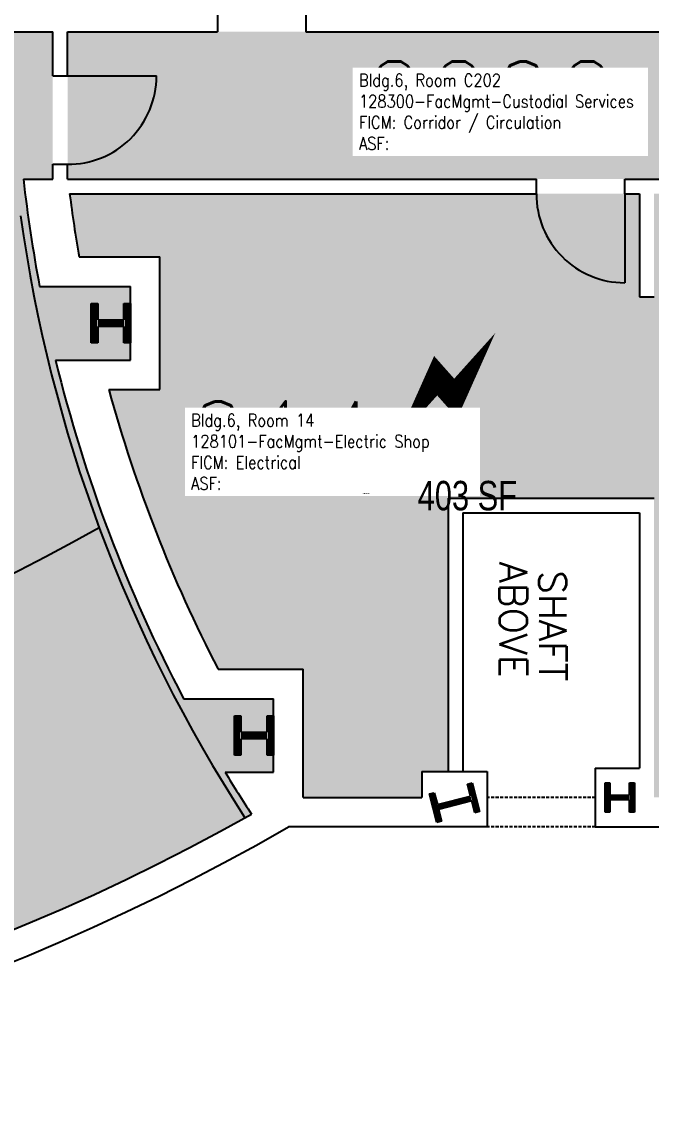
# Model space of a CAD drawing. Header units: inches. Extents: x -91 to 1852, y 0 to 2735.
# Drawn here: x 1380.3 to 1636.7, y 1770.8 to 2219.1 of the extents above; entities that cross this region are included whole.
import ezdxf
from ezdxf.enums import TextEntityAlignment as Align

# ---------------------------------------------------------------- set-up
doc = ezdxf.new("R2010")
doc.units = ezdxf.units.IN
doc.header["$LTSCALE"] = 10
doc.header["$MEASUREMENT"] = 0
doc.linetypes.add('HIDDEN2', pattern=[0.1875, 0.125, -0.0625])
doc.layers.get('0').update_dxf_attribs({"linetype": 'CONTINUOUS'})
for name, color, linetype in [('A-COLS', 5, 'CONTINUOUS'), ('A-DOOR', 2, 'CONTINUOUS'), ('A-FLOR', 3, 'CONTINUOUS'), ('A-IDEN-ICON', 4, 'CONTINUOUS'), ('A-IDEN-RNUM', 7, 'CONTINUOUS'), ('A-IDEN-SNUM', 4, 'CONTINUOUS'), ('A-IDEN-TEXT', 4, 'CONTINUOUS'), ('A-IDEN-VNUM', 4, 'CONTINUOUS'), ('A-ROOF', 2, 'CONTINUOUS'), ('A-WALL', 5, 'CONTINUOUS'), ('AREA-TEXT', 3, 'CONTINUOUS'), ('Rooms-Category-Color', 7, 'CONTINUOUS'), ('Rooms-College-Color', 7, 'CONTINUOUS'), ('Rooms-Department-Color', 7, 'CONTINUOUS'), ('Rooms-Division-Color', 7, 'CONTINUOUS'), ('Rooms-Information', 7, 'CONTINUOUS')]:
    doc.layers.add(name, color=color, linetype=linetype)
doc.styles.add('AREA', font='arial.ttf', dxfattribs={"width": 0.75, "height": 24})
doc.styles.add('ROOMFNUMBER', font='SIMPLEX', dxfattribs={"height": 0.83})
doc.styles.add('ROOMSNUMBER', font='txt', dxfattribs={"height": 0.03})
doc.styles.add('ROOMVNUMBER', font='simplex.shx', dxfattribs={"width": 0.85})

# ---------------------------------------------------------------- blocks, each defined once
blk = doc.blocks.new('CPELECT')
at = {"color": 0, "linetype": 'ByBlock'}
blk.add_lwpolyline([(0.06232050807568612, 0.06294228634059933, 0, 0.03, 0), (0.01049038105679756, -0.01683012701892236, 0.03000000000000025, 0.03000000000000025, 0), (-0.01049038105679756, 0.006830127018921953, 0.03, 0, 0), (-0.06232050807568612, -0.07294228634059961, 0.03, 0, 0)], format="xyseb", dxfattribs=at)

msp = doc.modelspace()

# ---------------------------------------------------------------- hatches: boundary and pattern name
at = {"layer": 'Rooms-Category-Color', "true_color": 0xffe090}
h = msp.add_hatch(color=41, dxfattribs=at)
edge = h.paths.add_edge_path()
edge.add_line((689.1609069295228, 2215.081822226755), (689.1609069518745, 2161.081822221167))
edge.add_line((689.1609069518745, 2161.081822221167), (689.1609069183469, 2155.081822226755))
edge.add_line((689.1609069183469, 2155.081822226755), (701.1609069183469, 2155.081822218373))
edge.add_arc((105.0266938354739, 2223.081822206611), 600.0000000052804, 349.2659811562637, 353.4924964094433, ccw=False)
edge.add_line((694.528125140816, 2111.331822227687), (657.5101476162672, 2111.331822219305))
edge.add_line((657.5101476162672, 2111.331822219305), (657.5101476050913, 2104.323822213337))
edge.add_line((657.5101476050913, 2104.323822213337), (660.1741476170719, 2104.323822216131))
edge.add_line((660.1741476170719, 2104.323822216131), (660.1741476170719, 2097.663822216913))
edge.add_line((660.1741476170719, 2097.663822216913), (670.8301476314664, 2097.663822222501))
edge.add_line((670.8301476314664, 2097.663822222501), (670.8301476314664, 2104.323822221719))
edge.add_line((670.8301476314664, 2104.323822221719), (673.4941476210952, 2104.323822218925))
edge.add_line((673.4941476210952, 2104.323822218925), (673.4941476210952, 2088.339822225273))
edge.add_line((673.4941476210952, 2088.339822225273), (670.8301476091146, 2088.339822219685))
edge.add_line((670.8301476091146, 2088.339822219685), (670.8301476314664, 2094.999822227284))
edge.add_line((670.8301476314664, 2094.999822227284), (660.174147605896, 2094.999822218902))
edge.add_line((660.174147605896, 2094.999822218902), (660.1741476170719, 2088.339822222479))
edge.add_line((660.1741476170719, 2088.339822222479), (657.5101476162672, 2088.339822219685))
edge.add_line((657.5101476162672, 2088.339822219685), (657.5101476274431, 2081.331822222099))
edge.add_line((657.5101476274431, 2081.331822222099), (688.0420774295926, 2081.331822210923))
edge.add_arc((105.0266938697259, 2223.081822230984), 599.9999999776215, 332.20885005972684, 346.3346825498853, ccw=False)
edge.add_line((635.8184962458909, 1943.331822224893), (599.1583632342517, 1943.331822219305))
edge.add_line((599.1583632342517, 1943.331822219305), (599.1583632342517, 1936.323822230101))
edge.add_line((599.1583632342517, 1936.323822230101), (601.8223632574081, 1936.323822218925))
edge.add_line((601.8223632574081, 1936.323822218925), (601.8223632462323, 1929.663822222501))
edge.add_line((601.8223632462323, 1929.663822222501), (612.4783632606268, 1929.663822228089))
edge.add_line((612.4783632606268, 1929.663822228089), (612.478363238275, 1936.323822213337))
edge.add_line((612.478363238275, 1936.323822213337), (615.1423632502556, 1936.323822224513))
edge.add_line((615.1423632502556, 1936.323822224513), (615.1423632614315, 1920.339822214097))
edge.add_line((615.1423632614315, 1920.339822214097), (612.4783632494509, 1920.339822222479))
edge.add_line((612.4783632494509, 1920.339822222479), (612.4783632606268, 1926.999822221696))
edge.add_line((612.4783632606268, 1926.999822221696), (601.8223632462323, 1926.999822218902))
edge.add_line((601.8223632462323, 1926.999822218902), (601.8223632574081, 1920.339822219685))
edge.add_line((601.8223632574081, 1920.339822219685), (599.1583632454276, 1920.339822225273))
edge.add_line((599.1583632454276, 1920.339822225273), (599.1583632566035, 1913.331822210923))
edge.add_line((599.1583632566035, 1913.331822210923), (618.8894551768899, 1913.331822219305))
edge.add_arc((105.0266934139903, 2223.081821820849), 600.0000001497928, 326.9987365345917, 328.9189566718882, ccw=False)
edge.add_arc((1041.02669383648, 2665.081822216963), 882.2499999918334, 240.6219856037249, 299.3780143970149)
edge.add_arc((1977.026693785018, 2223.081822839042), 600.0000002955084, 211.0810434344989, 213.0012635716707, ccw=False)
edge.add_line((1463.163932472467, 1913.331822208129), (1482.895024448633, 1913.331822196953))
edge.add_line((1482.895024448633, 1913.331822196953), (1482.895024426281, 1920.339822214097))
edge.add_line((1482.895024426281, 1920.339822214097), (1480.231024447829, 1920.339822211303))
edge.add_line((1480.231024447829, 1920.339822211303), (1480.231024436653, 1926.999822216108))
edge.add_line((1480.231024436653, 1926.999822216108), (1469.575024433434, 1926.999822218902))
edge.add_line((1469.575024433434, 1926.999822218902), (1469.57502444461, 1920.339822205715))
edge.add_line((1469.57502444461, 1920.339822205715), (1466.911024432629, 1920.339822219685))
edge.add_line((1466.911024432629, 1920.339822219685), (1466.911024454981, 1936.323822210543))
edge.add_line((1466.911024454981, 1936.323822210543), (1469.575024455786, 1936.323822213337))
edge.add_line((1469.575024455786, 1936.323822213337), (1469.575024433434, 1929.663822211325))
edge.add_line((1469.575024433434, 1929.663822211325), (1480.231024425477, 1929.663822208531))
edge.add_line((1480.231024425477, 1929.663822208531), (1480.231024447829, 1936.323822210543))
edge.add_line((1480.231024447829, 1936.323822210543), (1482.895024448633, 1936.323822213337))
edge.add_line((1482.895024448633, 1936.323822213337), (1482.895024448633, 1943.331822208129))
edge.add_line((1482.895024448633, 1943.331822208129), (1446.234891425818, 1943.331822216511))
edge.add_arc((1977.026693829894, 2223.081822177339), 599.9999999812088, 193.6653174447595, 207.7911499352068, ccw=False)
edge.add_line((1394.011310253292, 2081.331822210923), (1424.543240066618, 2081.331822210923))
edge.add_line((1424.543240066618, 2081.331822210923), (1424.543240066618, 2088.339822211303))
edge.add_line((1424.543240066618, 2088.339822211303), (1421.879240088165, 2088.339822202921))
edge.add_line((1421.879240088165, 2088.339822202921), (1421.879240088165, 2094.999822213314))
edge.add_line((1421.879240088165, 2094.999822213314), (1411.223240062594, 2094.999822210521))
edge.add_line((1411.223240062594, 2094.999822210521), (1411.223240084946, 2088.339822211303))
edge.add_line((1411.223240084946, 2088.339822211303), (1408.559240072966, 2088.339822219685))
edge.add_line((1408.559240072966, 2088.339822219685), (1408.559240072966, 2104.323822218925))
edge.add_line((1408.559240072966, 2104.323822218925), (1411.223240062594, 2104.323822216131))
edge.add_line((1411.223240062594, 2104.323822216131), (1411.22324007377, 2097.663822211325))
edge.add_line((1411.22324007377, 2097.663822211325), (1421.879240065813, 2097.663822211325))
edge.add_line((1421.879240065813, 2097.663822211325), (1421.879240065813, 2104.323822213337))
edge.add_line((1421.879240065813, 2104.323822213337), (1424.543240088969, 2104.323822210543))
edge.add_line((1424.543240088969, 2104.323822210543), (1424.543240100145, 2111.331822199747))
edge.add_line((1424.543240100145, 2111.331822199747), (1387.525262553245, 2111.331822219305))
edge.add_arc((1977.026693786404, 2223.081822330882), 599.9999999590672, 186.5075036032726, 190.7340188574658, ccw=False)
edge.add_line((1380.892480764538, 2155.081822215579), (1392.892480753362, 2155.081822212785))
edge.add_line((1392.892480753362, 2155.081822212785), (1392.892480775714, 2161.081822215579))
edge.add_line((1392.892480775714, 2161.081822215579), (1392.892480753362, 2215.081822221167))
edge.add_line((1392.892480753362, 2215.081822221167), (993.0266938358545, 2215.081822218373))
edge.add_line((993.0266938358545, 2215.081822218373), (689.1609069295228, 2215.081822226755))
at = {"layer": 'Rooms-Category-Color', "true_color": 0xadadad}
msp.add_hatch(color=253, dxfattribs=at).paths.add_polyline_path([(1724.02669383958, 2155.081822209992), (1724.02669383958, 2209.081822215579), (1724.026693850756, 2215.081822209992), (1398.892480798066, 2215.081822212785), (1398.89248078689, 2161.081822212785), (1398.89248078689, 2155.081822207198), (1626.026693835855, 2155.081822207198)])
h = msp.add_hatch(color=253, dxfattribs=at)
edge = h.paths.add_edge_path()
edge.add_line((1638.026693858206, 2025.081822199747), (1638.026693858206, 1903.081822207198))
edge.add_line((1638.026693858206, 1903.081822207198), (1724.02669383958, 1903.081822218373))
edge.add_line((1724.02669383958, 1903.081822218373), (1724.026693850756, 2149.081822209992))
edge.add_line((1724.026693850756, 2149.081822209992), (1638.026693835855, 2149.081822218373))
edge.add_line((1638.026693835855, 2149.081822218373), (1638.02669384703, 2107.081822215579))
edge.add_line((1638.02669384703, 2107.081822215579), (1632.026693869382, 2107.081822207198))
edge.add_line((1632.026693869382, 2107.081822207198), (1632.026693835855, 2149.081822215579))
edge.add_line((1632.026693835855, 2149.081822215579), (1626.02669384703, 2149.081822212785))
edge.add_line((1626.02669384703, 2149.081822212785), (1399.750330220908, 2149.081822221167))
edge.add_arc((1977.026694015683, 2223.0818223709), 582.0000001875239, 187.3048035600018, 189.8687483627382)
edge.add_line((1403.638572681695, 2123.331822213717), (1436.543240077794, 2123.331822208129))
edge.add_line((1436.543240077794, 2123.331822208129), (1436.543240077794, 2069.331822216511))
edge.add_line((1436.543240077794, 2069.331822216511), (1415.702422577888, 2069.331822216511))
edge.add_arc((1977.026693820201, 2223.081822179048), 581.99999997783, 195.3179522426883, 207.3904337441067)
edge.add_line((1460.273428235203, 1955.331822213717), (1494.895024426281, 1955.331822219305))
edge.add_line((1494.895024426281, 1955.331822219305), (1494.895024426281, 1903.08182220161))
edge.add_line((1494.895024426281, 1903.08182220161), (1543.287761013955, 1903.081822218373))
edge.add_line((1543.287761013955, 1903.081822218373), (1543.287760980427, 1913.620770751499))
edge.add_line((1543.287760980427, 1913.620770751499), (1554.026693824679, 1913.620770754293))
edge.add_line((1554.026693824679, 1913.620770754293), (1554.02669384703, 2025.081822213717))
edge.add_line((1554.02669384703, 2025.081822213717), (1638.026693858206, 2025.081822199747))
at = {"layer": 'Rooms-College-Color', "true_color": 0xadadad}
h = msp.add_hatch(color=253, dxfattribs=at)
edge = h.paths.add_edge_path()
edge.add_line((689.1609069295228, 2215.081822226755), (689.1609069518745, 2161.081822221167))
edge.add_line((689.1609069518745, 2161.081822221167), (689.1609069183469, 2155.081822226755))
edge.add_line((689.1609069183469, 2155.081822226755), (701.1609069183469, 2155.081822218373))
edge.add_arc((105.0266938354739, 2223.081822206611), 600.0000000052804, 349.2659811562637, 353.4924964094433, ccw=False)
edge.add_line((694.528125140816, 2111.331822227687), (657.5101476162672, 2111.331822219305))
edge.add_line((657.5101476162672, 2111.331822219305), (657.5101476050913, 2104.323822213337))
edge.add_line((657.5101476050913, 2104.323822213337), (660.1741476170719, 2104.323822216131))
edge.add_line((660.1741476170719, 2104.323822216131), (660.1741476170719, 2097.663822216913))
edge.add_line((660.1741476170719, 2097.663822216913), (670.8301476314664, 2097.663822222501))
edge.add_line((670.8301476314664, 2097.663822222501), (670.8301476314664, 2104.323822221719))
edge.add_line((670.8301476314664, 2104.323822221719), (673.4941476210952, 2104.323822218925))
edge.add_line((673.4941476210952, 2104.323822218925), (673.4941476210952, 2088.339822225273))
edge.add_line((673.4941476210952, 2088.339822225273), (670.8301476091146, 2088.339822219685))
edge.add_line((670.8301476091146, 2088.339822219685), (670.8301476314664, 2094.999822227284))
edge.add_line((670.8301476314664, 2094.999822227284), (660.174147605896, 2094.999822218902))
edge.add_line((660.174147605896, 2094.999822218902), (660.1741476170719, 2088.339822222479))
edge.add_line((660.1741476170719, 2088.339822222479), (657.5101476162672, 2088.339822219685))
edge.add_line((657.5101476162672, 2088.339822219685), (657.5101476274431, 2081.331822222099))
edge.add_line((657.5101476274431, 2081.331822222099), (688.0420774295926, 2081.331822210923))
edge.add_arc((105.0266938697259, 2223.081822230984), 599.9999999776215, 332.20885005972684, 346.3346825498853, ccw=False)
edge.add_line((635.8184962458909, 1943.331822224893), (599.1583632342517, 1943.331822219305))
edge.add_line((599.1583632342517, 1943.331822219305), (599.1583632342517, 1936.323822230101))
edge.add_line((599.1583632342517, 1936.323822230101), (601.8223632574081, 1936.323822218925))
edge.add_line((601.8223632574081, 1936.323822218925), (601.8223632462323, 1929.663822222501))
edge.add_line((601.8223632462323, 1929.663822222501), (612.4783632606268, 1929.663822228089))
edge.add_line((612.4783632606268, 1929.663822228089), (612.478363238275, 1936.323822213337))
edge.add_line((612.478363238275, 1936.323822213337), (615.1423632502556, 1936.323822224513))
edge.add_line((615.1423632502556, 1936.323822224513), (615.1423632614315, 1920.339822214097))
edge.add_line((615.1423632614315, 1920.339822214097), (612.4783632494509, 1920.339822222479))
edge.add_line((612.4783632494509, 1920.339822222479), (612.4783632606268, 1926.999822221696))
edge.add_line((612.4783632606268, 1926.999822221696), (601.8223632462323, 1926.999822218902))
edge.add_line((601.8223632462323, 1926.999822218902), (601.8223632574081, 1920.339822219685))
edge.add_line((601.8223632574081, 1920.339822219685), (599.1583632454276, 1920.339822225273))
edge.add_line((599.1583632454276, 1920.339822225273), (599.1583632566035, 1913.331822210923))
edge.add_line((599.1583632566035, 1913.331822210923), (618.8894551768899, 1913.331822219305))
edge.add_arc((105.0266934139903, 2223.081821820849), 600.0000001497928, 326.9987365345917, 328.9189566718882, ccw=False)
edge.add_arc((1041.02669383648, 2665.081822216963), 882.2499999918334, 240.6219856037249, 299.3780143970149)
edge.add_arc((1977.026693785018, 2223.081822839042), 600.0000002955084, 211.0810434344989, 213.0012635716707, ccw=False)
edge.add_line((1463.163932472467, 1913.331822208129), (1482.895024448633, 1913.331822196953))
edge.add_line((1482.895024448633, 1913.331822196953), (1482.895024426281, 1920.339822214097))
edge.add_line((1482.895024426281, 1920.339822214097), (1480.231024447829, 1920.339822211303))
edge.add_line((1480.231024447829, 1920.339822211303), (1480.231024436653, 1926.999822216108))
edge.add_line((1480.231024436653, 1926.999822216108), (1469.575024433434, 1926.999822218902))
edge.add_line((1469.575024433434, 1926.999822218902), (1469.57502444461, 1920.339822205715))
edge.add_line((1469.57502444461, 1920.339822205715), (1466.911024432629, 1920.339822219685))
edge.add_line((1466.911024432629, 1920.339822219685), (1466.911024454981, 1936.323822210543))
edge.add_line((1466.911024454981, 1936.323822210543), (1469.575024455786, 1936.323822213337))
edge.add_line((1469.575024455786, 1936.323822213337), (1469.575024433434, 1929.663822211325))
edge.add_line((1469.575024433434, 1929.663822211325), (1480.231024425477, 1929.663822208531))
edge.add_line((1480.231024425477, 1929.663822208531), (1480.231024447829, 1936.323822210543))
edge.add_line((1480.231024447829, 1936.323822210543), (1482.895024448633, 1936.323822213337))
edge.add_line((1482.895024448633, 1936.323822213337), (1482.895024448633, 1943.331822208129))
edge.add_line((1482.895024448633, 1943.331822208129), (1446.234891425818, 1943.331822216511))
edge.add_arc((1977.026693829894, 2223.081822177339), 599.9999999812088, 193.6653174447595, 207.7911499352068, ccw=False)
edge.add_line((1394.011310253292, 2081.331822210923), (1424.543240066618, 2081.331822210923))
edge.add_line((1424.543240066618, 2081.331822210923), (1424.543240066618, 2088.339822211303))
edge.add_line((1424.543240066618, 2088.339822211303), (1421.879240088165, 2088.339822202921))
edge.add_line((1421.879240088165, 2088.339822202921), (1421.879240088165, 2094.999822213314))
edge.add_line((1421.879240088165, 2094.999822213314), (1411.223240062594, 2094.999822210521))
edge.add_line((1411.223240062594, 2094.999822210521), (1411.223240084946, 2088.339822211303))
edge.add_line((1411.223240084946, 2088.339822211303), (1408.559240072966, 2088.339822219685))
edge.add_line((1408.559240072966, 2088.339822219685), (1408.559240072966, 2104.323822218925))
edge.add_line((1408.559240072966, 2104.323822218925), (1411.223240062594, 2104.323822216131))
edge.add_line((1411.223240062594, 2104.323822216131), (1411.22324007377, 2097.663822211325))
edge.add_line((1411.22324007377, 2097.663822211325), (1421.879240065813, 2097.663822211325))
edge.add_line((1421.879240065813, 2097.663822211325), (1421.879240065813, 2104.323822213337))
edge.add_line((1421.879240065813, 2104.323822213337), (1424.543240088969, 2104.323822210543))
edge.add_line((1424.543240088969, 2104.323822210543), (1424.543240100145, 2111.331822199747))
edge.add_line((1424.543240100145, 2111.331822199747), (1387.525262553245, 2111.331822219305))
edge.add_arc((1977.026693786404, 2223.081822330882), 599.9999999590672, 186.5075036032726, 190.7340188574658, ccw=False)
edge.add_line((1380.892480764538, 2155.081822215579), (1392.892480753362, 2155.081822212785))
edge.add_line((1392.892480753362, 2155.081822212785), (1392.892480775714, 2161.081822215579))
edge.add_line((1392.892480775714, 2161.081822215579), (1392.892480753362, 2215.081822221167))
edge.add_line((1392.892480753362, 2215.081822221167), (993.0266938358545, 2215.081822218373))
edge.add_line((993.0266938358545, 2215.081822218373), (689.1609069295228, 2215.081822226755))
msp.add_hatch(color=253, dxfattribs=at).paths.add_polyline_path([(1724.02669383958, 2155.081822209992), (1724.02669383958, 2209.081822215579), (1724.026693850756, 2215.081822209992), (1398.892480798066, 2215.081822212785), (1398.89248078689, 2161.081822212785), (1398.89248078689, 2155.081822207198), (1626.026693835855, 2155.081822207198)])
h = msp.add_hatch(color=253, dxfattribs=at)
edge = h.paths.add_edge_path()
edge.add_line((1638.026693858206, 2025.081822199747), (1638.026693858206, 1903.081822207198))
edge.add_line((1638.026693858206, 1903.081822207198), (1724.02669383958, 1903.081822218373))
edge.add_line((1724.02669383958, 1903.081822218373), (1724.026693850756, 2149.081822209992))
edge.add_line((1724.026693850756, 2149.081822209992), (1638.026693835855, 2149.081822218373))
edge.add_line((1638.026693835855, 2149.081822218373), (1638.02669384703, 2107.081822215579))
edge.add_line((1638.02669384703, 2107.081822215579), (1632.026693869382, 2107.081822207198))
edge.add_line((1632.026693869382, 2107.081822207198), (1632.026693835855, 2149.081822215579))
edge.add_line((1632.026693835855, 2149.081822215579), (1626.02669384703, 2149.081822212785))
edge.add_line((1626.02669384703, 2149.081822212785), (1399.750330220908, 2149.081822221167))
edge.add_arc((1977.026694015683, 2223.0818223709), 582.0000001875239, 187.3048035600018, 189.8687483627382)
edge.add_line((1403.638572681695, 2123.331822213717), (1436.543240077794, 2123.331822208129))
edge.add_line((1436.543240077794, 2123.331822208129), (1436.543240077794, 2069.331822216511))
edge.add_line((1436.543240077794, 2069.331822216511), (1415.702422577888, 2069.331822216511))
edge.add_arc((1977.026693820201, 2223.081822179048), 581.99999997783, 195.3179522426883, 207.3904337441067)
edge.add_line((1460.273428235203, 1955.331822213717), (1494.895024426281, 1955.331822219305))
edge.add_line((1494.895024426281, 1955.331822219305), (1494.895024426281, 1903.08182220161))
edge.add_line((1494.895024426281, 1903.08182220161), (1543.287761013955, 1903.081822218373))
edge.add_line((1543.287761013955, 1903.081822218373), (1543.287760980427, 1913.620770751499))
edge.add_line((1543.287760980427, 1913.620770751499), (1554.026693824679, 1913.620770754293))
edge.add_line((1554.026693824679, 1913.620770754293), (1554.02669384703, 2025.081822213717))
edge.add_line((1554.02669384703, 2025.081822213717), (1638.026693858206, 2025.081822199747))
at = {"layer": 'Rooms-Department-Color', "true_color": 0x80bc67}
h = msp.add_hatch(color=83, dxfattribs=at)
edge = h.paths.add_edge_path()
edge.add_line((689.1609069295228, 2215.081822226755), (689.1609069518745, 2161.081822221167))
edge.add_line((689.1609069518745, 2161.081822221167), (689.1609069183469, 2155.081822226755))
edge.add_line((689.1609069183469, 2155.081822226755), (701.1609069183469, 2155.081822218373))
edge.add_arc((105.0266938354739, 2223.081822206611), 600.0000000052804, 349.2659811562637, 353.4924964094433, ccw=False)
edge.add_line((694.528125140816, 2111.331822227687), (657.5101476162672, 2111.331822219305))
edge.add_line((657.5101476162672, 2111.331822219305), (657.5101476050913, 2104.323822213337))
edge.add_line((657.5101476050913, 2104.323822213337), (660.1741476170719, 2104.323822216131))
edge.add_line((660.1741476170719, 2104.323822216131), (660.1741476170719, 2097.663822216913))
edge.add_line((660.1741476170719, 2097.663822216913), (670.8301476314664, 2097.663822222501))
edge.add_line((670.8301476314664, 2097.663822222501), (670.8301476314664, 2104.323822221719))
edge.add_line((670.8301476314664, 2104.323822221719), (673.4941476210952, 2104.323822218925))
edge.add_line((673.4941476210952, 2104.323822218925), (673.4941476210952, 2088.339822225273))
edge.add_line((673.4941476210952, 2088.339822225273), (670.8301476091146, 2088.339822219685))
edge.add_line((670.8301476091146, 2088.339822219685), (670.8301476314664, 2094.999822227284))
edge.add_line((670.8301476314664, 2094.999822227284), (660.174147605896, 2094.999822218902))
edge.add_line((660.174147605896, 2094.999822218902), (660.1741476170719, 2088.339822222479))
edge.add_line((660.1741476170719, 2088.339822222479), (657.5101476162672, 2088.339822219685))
edge.add_line((657.5101476162672, 2088.339822219685), (657.5101476274431, 2081.331822222099))
edge.add_line((657.5101476274431, 2081.331822222099), (688.0420774295926, 2081.331822210923))
edge.add_arc((105.0266938697259, 2223.081822230984), 599.9999999776215, 332.20885005972684, 346.3346825498853, ccw=False)
edge.add_line((635.8184962458909, 1943.331822224893), (599.1583632342517, 1943.331822219305))
edge.add_line((599.1583632342517, 1943.331822219305), (599.1583632342517, 1936.323822230101))
edge.add_line((599.1583632342517, 1936.323822230101), (601.8223632574081, 1936.323822218925))
edge.add_line((601.8223632574081, 1936.323822218925), (601.8223632462323, 1929.663822222501))
edge.add_line((601.8223632462323, 1929.663822222501), (612.4783632606268, 1929.663822228089))
edge.add_line((612.4783632606268, 1929.663822228089), (612.478363238275, 1936.323822213337))
edge.add_line((612.478363238275, 1936.323822213337), (615.1423632502556, 1936.323822224513))
edge.add_line((615.1423632502556, 1936.323822224513), (615.1423632614315, 1920.339822214097))
edge.add_line((615.1423632614315, 1920.339822214097), (612.4783632494509, 1920.339822222479))
edge.add_line((612.4783632494509, 1920.339822222479), (612.4783632606268, 1926.999822221696))
edge.add_line((612.4783632606268, 1926.999822221696), (601.8223632462323, 1926.999822218902))
edge.add_line((601.8223632462323, 1926.999822218902), (601.8223632574081, 1920.339822219685))
edge.add_line((601.8223632574081, 1920.339822219685), (599.1583632454276, 1920.339822225273))
edge.add_line((599.1583632454276, 1920.339822225273), (599.1583632566035, 1913.331822210923))
edge.add_line((599.1583632566035, 1913.331822210923), (618.8894551768899, 1913.331822219305))
edge.add_arc((105.0266934139903, 2223.081821820849), 600.0000001497928, 326.9987365345917, 328.9189566718882, ccw=False)
edge.add_arc((1041.02669383648, 2665.081822216963), 882.2499999918334, 240.6219856037249, 299.3780143970149)
edge.add_arc((1977.026693785018, 2223.081822839042), 600.0000002955084, 211.0810434344989, 213.0012635716707, ccw=False)
edge.add_line((1463.163932472467, 1913.331822208129), (1482.895024448633, 1913.331822196953))
edge.add_line((1482.895024448633, 1913.331822196953), (1482.895024426281, 1920.339822214097))
edge.add_line((1482.895024426281, 1920.339822214097), (1480.231024447829, 1920.339822211303))
edge.add_line((1480.231024447829, 1920.339822211303), (1480.231024436653, 1926.999822216108))
edge.add_line((1480.231024436653, 1926.999822216108), (1469.575024433434, 1926.999822218902))
edge.add_line((1469.575024433434, 1926.999822218902), (1469.57502444461, 1920.339822205715))
edge.add_line((1469.57502444461, 1920.339822205715), (1466.911024432629, 1920.339822219685))
edge.add_line((1466.911024432629, 1920.339822219685), (1466.911024454981, 1936.323822210543))
edge.add_line((1466.911024454981, 1936.323822210543), (1469.575024455786, 1936.323822213337))
edge.add_line((1469.575024455786, 1936.323822213337), (1469.575024433434, 1929.663822211325))
edge.add_line((1469.575024433434, 1929.663822211325), (1480.231024425477, 1929.663822208531))
edge.add_line((1480.231024425477, 1929.663822208531), (1480.231024447829, 1936.323822210543))
edge.add_line((1480.231024447829, 1936.323822210543), (1482.895024448633, 1936.323822213337))
edge.add_line((1482.895024448633, 1936.323822213337), (1482.895024448633, 1943.331822208129))
edge.add_line((1482.895024448633, 1943.331822208129), (1446.234891425818, 1943.331822216511))
edge.add_arc((1977.026693829894, 2223.081822177339), 599.9999999812088, 193.6653174447595, 207.7911499352068, ccw=False)
edge.add_line((1394.011310253292, 2081.331822210923), (1424.543240066618, 2081.331822210923))
edge.add_line((1424.543240066618, 2081.331822210923), (1424.543240066618, 2088.339822211303))
edge.add_line((1424.543240066618, 2088.339822211303), (1421.879240088165, 2088.339822202921))
edge.add_line((1421.879240088165, 2088.339822202921), (1421.879240088165, 2094.999822213314))
edge.add_line((1421.879240088165, 2094.999822213314), (1411.223240062594, 2094.999822210521))
edge.add_line((1411.223240062594, 2094.999822210521), (1411.223240084946, 2088.339822211303))
edge.add_line((1411.223240084946, 2088.339822211303), (1408.559240072966, 2088.339822219685))
edge.add_line((1408.559240072966, 2088.339822219685), (1408.559240072966, 2104.323822218925))
edge.add_line((1408.559240072966, 2104.323822218925), (1411.223240062594, 2104.323822216131))
edge.add_line((1411.223240062594, 2104.323822216131), (1411.22324007377, 2097.663822211325))
edge.add_line((1411.22324007377, 2097.663822211325), (1421.879240065813, 2097.663822211325))
edge.add_line((1421.879240065813, 2097.663822211325), (1421.879240065813, 2104.323822213337))
edge.add_line((1421.879240065813, 2104.323822213337), (1424.543240088969, 2104.323822210543))
edge.add_line((1424.543240088969, 2104.323822210543), (1424.543240100145, 2111.331822199747))
edge.add_line((1424.543240100145, 2111.331822199747), (1387.525262553245, 2111.331822219305))
edge.add_arc((1977.026693786404, 2223.081822330882), 599.9999999590672, 186.5075036032726, 190.7340188574658, ccw=False)
edge.add_line((1380.892480764538, 2155.081822215579), (1392.892480753362, 2155.081822212785))
edge.add_line((1392.892480753362, 2155.081822212785), (1392.892480775714, 2161.081822215579))
edge.add_line((1392.892480775714, 2161.081822215579), (1392.892480753362, 2215.081822221167))
edge.add_line((1392.892480753362, 2215.081822221167), (993.0266938358545, 2215.081822218373))
edge.add_line((993.0266938358545, 2215.081822218373), (689.1609069295228, 2215.081822226755))
at = {"layer": 'Rooms-Department-Color', "true_color": 0xacacac}
msp.add_hatch(color=253, dxfattribs=at).paths.add_polyline_path([(1724.02669383958, 2155.081822209992), (1724.02669383958, 2209.081822215579), (1724.026693850756, 2215.081822209992), (1398.892480798066, 2215.081822212785), (1398.89248078689, 2161.081822212785), (1398.89248078689, 2155.081822207198), (1626.026693835855, 2155.081822207198)])
h = msp.add_hatch(color=253, dxfattribs=at)
edge = h.paths.add_edge_path()
edge.add_line((1638.026693858206, 2025.081822199747), (1638.026693858206, 1903.081822207198))
edge.add_line((1638.026693858206, 1903.081822207198), (1724.02669383958, 1903.081822218373))
edge.add_line((1724.02669383958, 1903.081822218373), (1724.026693850756, 2149.081822209992))
edge.add_line((1724.026693850756, 2149.081822209992), (1638.026693835855, 2149.081822218373))
edge.add_line((1638.026693835855, 2149.081822218373), (1638.02669384703, 2107.081822215579))
edge.add_line((1638.02669384703, 2107.081822215579), (1632.026693869382, 2107.081822207198))
edge.add_line((1632.026693869382, 2107.081822207198), (1632.026693835855, 2149.081822215579))
edge.add_line((1632.026693835855, 2149.081822215579), (1626.02669384703, 2149.081822212785))
edge.add_line((1626.02669384703, 2149.081822212785), (1399.750330220908, 2149.081822221167))
edge.add_arc((1977.026694015683, 2223.0818223709), 582.0000001875239, 187.3048035600018, 189.8687483627382)
edge.add_line((1403.638572681695, 2123.331822213717), (1436.543240077794, 2123.331822208129))
edge.add_line((1436.543240077794, 2123.331822208129), (1436.543240077794, 2069.331822216511))
edge.add_line((1436.543240077794, 2069.331822216511), (1415.702422577888, 2069.331822216511))
edge.add_arc((1977.026693820201, 2223.081822179048), 581.99999997783, 195.3179522426883, 207.3904337441067)
edge.add_line((1460.273428235203, 1955.331822213717), (1494.895024426281, 1955.331822219305))
edge.add_line((1494.895024426281, 1955.331822219305), (1494.895024426281, 1903.08182220161))
edge.add_line((1494.895024426281, 1903.08182220161), (1543.287761013955, 1903.081822218373))
edge.add_line((1543.287761013955, 1903.081822218373), (1543.287760980427, 1913.620770751499))
edge.add_line((1543.287760980427, 1913.620770751499), (1554.026693824679, 1913.620770754293))
edge.add_line((1554.026693824679, 1913.620770754293), (1554.02669384703, 2025.081822213717))
edge.add_line((1554.02669384703, 2025.081822213717), (1638.026693858206, 2025.081822199747))
at = {"layer": 'Rooms-Division-Color', "true_color": 0x80bc67}
h = msp.add_hatch(color=83, dxfattribs=at)
edge = h.paths.add_edge_path()
edge.add_line((689.1609069295228, 2215.081822226755), (689.1609069518745, 2161.081822221167))
edge.add_line((689.1609069518745, 2161.081822221167), (689.1609069183469, 2155.081822226755))
edge.add_line((689.1609069183469, 2155.081822226755), (701.1609069183469, 2155.081822218373))
edge.add_arc((105.0266938354739, 2223.081822206611), 600.0000000052804, 349.2659811562637, 353.4924964094433, ccw=False)
edge.add_line((694.528125140816, 2111.331822227687), (657.5101476162672, 2111.331822219305))
edge.add_line((657.5101476162672, 2111.331822219305), (657.5101476050913, 2104.323822213337))
edge.add_line((657.5101476050913, 2104.323822213337), (660.1741476170719, 2104.323822216131))
edge.add_line((660.1741476170719, 2104.323822216131), (660.1741476170719, 2097.663822216913))
edge.add_line((660.1741476170719, 2097.663822216913), (670.8301476314664, 2097.663822222501))
edge.add_line((670.8301476314664, 2097.663822222501), (670.8301476314664, 2104.323822221719))
edge.add_line((670.8301476314664, 2104.323822221719), (673.4941476210952, 2104.323822218925))
edge.add_line((673.4941476210952, 2104.323822218925), (673.4941476210952, 2088.339822225273))
edge.add_line((673.4941476210952, 2088.339822225273), (670.8301476091146, 2088.339822219685))
edge.add_line((670.8301476091146, 2088.339822219685), (670.8301476314664, 2094.999822227284))
edge.add_line((670.8301476314664, 2094.999822227284), (660.174147605896, 2094.999822218902))
edge.add_line((660.174147605896, 2094.999822218902), (660.1741476170719, 2088.339822222479))
edge.add_line((660.1741476170719, 2088.339822222479), (657.5101476162672, 2088.339822219685))
edge.add_line((657.5101476162672, 2088.339822219685), (657.5101476274431, 2081.331822222099))
edge.add_line((657.5101476274431, 2081.331822222099), (688.0420774295926, 2081.331822210923))
edge.add_arc((105.0266938697259, 2223.081822230984), 599.9999999776215, 332.20885005972684, 346.3346825498853, ccw=False)
edge.add_line((635.8184962458909, 1943.331822224893), (599.1583632342517, 1943.331822219305))
edge.add_line((599.1583632342517, 1943.331822219305), (599.1583632342517, 1936.323822230101))
edge.add_line((599.1583632342517, 1936.323822230101), (601.8223632574081, 1936.323822218925))
edge.add_line((601.8223632574081, 1936.323822218925), (601.8223632462323, 1929.663822222501))
edge.add_line((601.8223632462323, 1929.663822222501), (612.4783632606268, 1929.663822228089))
edge.add_line((612.4783632606268, 1929.663822228089), (612.478363238275, 1936.323822213337))
edge.add_line((612.478363238275, 1936.323822213337), (615.1423632502556, 1936.323822224513))
edge.add_line((615.1423632502556, 1936.323822224513), (615.1423632614315, 1920.339822214097))
edge.add_line((615.1423632614315, 1920.339822214097), (612.4783632494509, 1920.339822222479))
edge.add_line((612.4783632494509, 1920.339822222479), (612.4783632606268, 1926.999822221696))
edge.add_line((612.4783632606268, 1926.999822221696), (601.8223632462323, 1926.999822218902))
edge.add_line((601.8223632462323, 1926.999822218902), (601.8223632574081, 1920.339822219685))
edge.add_line((601.8223632574081, 1920.339822219685), (599.1583632454276, 1920.339822225273))
edge.add_line((599.1583632454276, 1920.339822225273), (599.1583632566035, 1913.331822210923))
edge.add_line((599.1583632566035, 1913.331822210923), (618.8894551768899, 1913.331822219305))
edge.add_arc((105.0266934139903, 2223.081821820849), 600.0000001497928, 326.9987365345917, 328.9189566718882, ccw=False)
edge.add_arc((1041.02669383648, 2665.081822216963), 882.2499999918334, 240.6219856037249, 299.3780143970149)
edge.add_arc((1977.026693785018, 2223.081822839042), 600.0000002955084, 211.0810434344989, 213.0012635716707, ccw=False)
edge.add_line((1463.163932472467, 1913.331822208129), (1482.895024448633, 1913.331822196953))
edge.add_line((1482.895024448633, 1913.331822196953), (1482.895024426281, 1920.339822214097))
edge.add_line((1482.895024426281, 1920.339822214097), (1480.231024447829, 1920.339822211303))
edge.add_line((1480.231024447829, 1920.339822211303), (1480.231024436653, 1926.999822216108))
edge.add_line((1480.231024436653, 1926.999822216108), (1469.575024433434, 1926.999822218902))
edge.add_line((1469.575024433434, 1926.999822218902), (1469.57502444461, 1920.339822205715))
edge.add_line((1469.57502444461, 1920.339822205715), (1466.911024432629, 1920.339822219685))
edge.add_line((1466.911024432629, 1920.339822219685), (1466.911024454981, 1936.323822210543))
edge.add_line((1466.911024454981, 1936.323822210543), (1469.575024455786, 1936.323822213337))
edge.add_line((1469.575024455786, 1936.323822213337), (1469.575024433434, 1929.663822211325))
edge.add_line((1469.575024433434, 1929.663822211325), (1480.231024425477, 1929.663822208531))
edge.add_line((1480.231024425477, 1929.663822208531), (1480.231024447829, 1936.323822210543))
edge.add_line((1480.231024447829, 1936.323822210543), (1482.895024448633, 1936.323822213337))
edge.add_line((1482.895024448633, 1936.323822213337), (1482.895024448633, 1943.331822208129))
edge.add_line((1482.895024448633, 1943.331822208129), (1446.234891425818, 1943.331822216511))
edge.add_arc((1977.026693829894, 2223.081822177339), 599.9999999812088, 193.6653174447595, 207.7911499352068, ccw=False)
edge.add_line((1394.011310253292, 2081.331822210923), (1424.543240066618, 2081.331822210923))
edge.add_line((1424.543240066618, 2081.331822210923), (1424.543240066618, 2088.339822211303))
edge.add_line((1424.543240066618, 2088.339822211303), (1421.879240088165, 2088.339822202921))
edge.add_line((1421.879240088165, 2088.339822202921), (1421.879240088165, 2094.999822213314))
edge.add_line((1421.879240088165, 2094.999822213314), (1411.223240062594, 2094.999822210521))
edge.add_line((1411.223240062594, 2094.999822210521), (1411.223240084946, 2088.339822211303))
edge.add_line((1411.223240084946, 2088.339822211303), (1408.559240072966, 2088.339822219685))
edge.add_line((1408.559240072966, 2088.339822219685), (1408.559240072966, 2104.323822218925))
edge.add_line((1408.559240072966, 2104.323822218925), (1411.223240062594, 2104.323822216131))
edge.add_line((1411.223240062594, 2104.323822216131), (1411.22324007377, 2097.663822211325))
edge.add_line((1411.22324007377, 2097.663822211325), (1421.879240065813, 2097.663822211325))
edge.add_line((1421.879240065813, 2097.663822211325), (1421.879240065813, 2104.323822213337))
edge.add_line((1421.879240065813, 2104.323822213337), (1424.543240088969, 2104.323822210543))
edge.add_line((1424.543240088969, 2104.323822210543), (1424.543240100145, 2111.331822199747))
edge.add_line((1424.543240100145, 2111.331822199747), (1387.525262553245, 2111.331822219305))
edge.add_arc((1977.026693786404, 2223.081822330882), 599.9999999590672, 186.5075036032726, 190.7340188574658, ccw=False)
edge.add_line((1380.892480764538, 2155.081822215579), (1392.892480753362, 2155.081822212785))
edge.add_line((1392.892480753362, 2155.081822212785), (1392.892480775714, 2161.081822215579))
edge.add_line((1392.892480775714, 2161.081822215579), (1392.892480753362, 2215.081822221167))
edge.add_line((1392.892480753362, 2215.081822221167), (993.0266938358545, 2215.081822218373))
edge.add_line((993.0266938358545, 2215.081822218373), (689.1609069295228, 2215.081822226755))
at = {"layer": 'Rooms-Division-Color', "true_color": 0xadadad}
msp.add_hatch(color=253, dxfattribs=at).paths.add_polyline_path([(1724.02669383958, 2155.081822209992), (1724.02669383958, 2209.081822215579), (1724.026693850756, 2215.081822209992), (1398.892480798066, 2215.081822212785), (1398.89248078689, 2161.081822212785), (1398.89248078689, 2155.081822207198), (1626.026693835855, 2155.081822207198)])
h = msp.add_hatch(color=253, dxfattribs=at)
edge = h.paths.add_edge_path()
edge.add_line((1638.026693858206, 2025.081822199747), (1638.026693858206, 1903.081822207198))
edge.add_line((1638.026693858206, 1903.081822207198), (1724.02669383958, 1903.081822218373))
edge.add_line((1724.02669383958, 1903.081822218373), (1724.026693850756, 2149.081822209992))
edge.add_line((1724.026693850756, 2149.081822209992), (1638.026693835855, 2149.081822218373))
edge.add_line((1638.026693835855, 2149.081822218373), (1638.02669384703, 2107.081822215579))
edge.add_line((1638.02669384703, 2107.081822215579), (1632.026693869382, 2107.081822207198))
edge.add_line((1632.026693869382, 2107.081822207198), (1632.026693835855, 2149.081822215579))
edge.add_line((1632.026693835855, 2149.081822215579), (1626.02669384703, 2149.081822212785))
edge.add_line((1626.02669384703, 2149.081822212785), (1399.750330220908, 2149.081822221167))
edge.add_arc((1977.026694015683, 2223.0818223709), 582.0000001875239, 187.3048035600018, 189.8687483627382)
edge.add_line((1403.638572681695, 2123.331822213717), (1436.543240077794, 2123.331822208129))
edge.add_line((1436.543240077794, 2123.331822208129), (1436.543240077794, 2069.331822216511))
edge.add_line((1436.543240077794, 2069.331822216511), (1415.702422577888, 2069.331822216511))
edge.add_arc((1977.026693820201, 2223.081822179048), 581.99999997783, 195.3179522426883, 207.3904337441067)
edge.add_line((1460.273428235203, 1955.331822213717), (1494.895024426281, 1955.331822219305))
edge.add_line((1494.895024426281, 1955.331822219305), (1494.895024426281, 1903.08182220161))
edge.add_line((1494.895024426281, 1903.08182220161), (1543.287761013955, 1903.081822218373))
edge.add_line((1543.287761013955, 1903.081822218373), (1543.287760980427, 1913.620770751499))
edge.add_line((1543.287760980427, 1913.620770751499), (1554.026693824679, 1913.620770754293))
edge.add_line((1554.026693824679, 1913.620770754293), (1554.02669384703, 2025.081822213717))
edge.add_line((1554.02669384703, 2025.081822213717), (1638.026693858206, 2025.081822199747))

# ---------------------------------------------------------------- linework, layer by layer
at = {"layer": 'A-COLS'}
for p, q in [((1408.559240072966, 2104.323822213337, -5.00676833325997e-09), (1411.223240062594, 2104.323822216131, -5.00676833325997e-09)), ((1408.559240072966, 2088.339822214097, -5.00676833325997e-09), (1408.559240072966, 2104.323822213337, -5.00676833325997e-09)), ((1409.225240059197, 2088.339822211303, -5.00676833325997e-09), (1409.225240059197, 2104.323822216131, -5.00676833325997e-09)), ((1409.89124006778, 2088.339822211303, -5.00676833325997e-09), (1409.89124006778, 2104.323822210543, -5.00676833325997e-09)), ((1410.557240065187, 2088.339822211303, -5.00676833325997e-09), (1410.557240065187, 2104.323822210543, -5.00676833325997e-09)), ((1411.223240062594, 2104.323822216131, -5.00676833325997e-09), (1411.223240062594, 2097.663822214119, -5.00676833325997e-09)), ((1421.879240065813, 2104.323822213337, -5.00676833325997e-09), (1424.543240066618, 2104.323822210543, -5.00676833325997e-09)), ((1421.879240065813, 2097.663822216913, -5.00676833325997e-09), (1421.879240065813, 2104.323822213337, -5.00676833325997e-09)), ((1422.54524006322, 2104.323822213337, -5.00676833325997e-09), (1422.545240074396, 2088.339822214097, -5.00676833325997e-09)), ((1423.211240060627, 2104.323822216131, -5.00676833325997e-09), (1423.211240060627, 2088.339822216891, -5.00676833325997e-09)), ((1423.877240058035, 2104.323822216131, -5.00676833325997e-09), (1423.877240058035, 2088.339822211303, -5.00676833325997e-09)), ((1424.543240066618, 2104.323822210543, -5.00676833325997e-09), (1424.543240066618, 2088.339822211303, -5.00676833325997e-09)), ((1411.223240062594, 2097.663822214119, -5.00676833325997e-09), (1421.879240065813, 2097.663822216913, -5.00676833325997e-09)), ((1411.223240062594, 2096.997822216712, -5.00676833325997e-09), (1421.879240065813, 2096.997822213918, -5.00676833325997e-09)), ((1411.223240062594, 2096.331822208129, -5.00676833325997e-09), (1421.879240065813, 2096.331822216511, -5.00676833325997e-09)), ((1411.223240062594, 2095.665822213516, -5.00676833325997e-09), (1421.879240065813, 2095.665822210722, -5.00676833325997e-09)), ((1411.223240062594, 2094.999822210521, -5.00676833325997e-09), (1411.223240062594, 2088.339822211303, -5.00676833325997e-09)), ((1421.879240065813, 2094.999822207727, -5.00676833325997e-09), (1411.223240062594, 2094.999822210521, -5.00676833325997e-09)), ((1421.879240065813, 2088.339822208509, -5.00676833325997e-09), (1421.879240065813, 2094.999822207727, -5.00676833325997e-09)), ((1411.223240062594, 2088.339822211303, -5.00676833325997e-09), (1408.559240072966, 2088.339822214097, -5.00676833325997e-09)), ((1424.543240066618, 2088.339822211303, -5.00676833325997e-09), (1421.879240065813, 2088.339822208509, -5.00676833325997e-09)), ((1466.911024421453, 1920.339822214097, -5.00676833325997e-09), (1466.911024421453, 1936.323822213337, -5.00676833325997e-09)), ((1466.911024421453, 1936.323822213337, -5.00676833325997e-09), (1469.575024433434, 1936.323822213337, -5.00676833325997e-09)), ((1467.577024430037, 1920.339822214097, -5.00676833325997e-09), (1467.577024430037, 1936.323822213337, -5.00676833325997e-09)), ((1468.243024427444, 1920.339822214097, -5.00676833325997e-09), (1468.243024427444, 1936.323822213337, -5.00676833325997e-09)), ((1468.909024436027, 1920.339822214097, -5.00676833325997e-09), (1468.909024436027, 1936.323822213337, -5.00676833325997e-09)), ((1469.575024433434, 1936.323822213337, -5.00676833325997e-09), (1469.575024433434, 1929.663822211325, -5.00676833325997e-09)), ((1480.231024436653, 1936.323822216131, -5.00676833325997e-09), (1482.895024426281, 1936.323822213337, -5.00676833325997e-09)), ((1480.231024436653, 1929.663822214119, -5.00676833325997e-09), (1480.231024436653, 1936.323822216131, -5.00676833325997e-09)), ((1480.89702443406, 1936.323822207749, -5.00676833325997e-09), (1480.897024422884, 1920.339822214097, -5.00676833325997e-09)), ((1481.563024431467, 1936.323822207749, -5.00676833325997e-09), (1481.563024420291, 1920.339822214097, -5.00676833325997e-09)), ((1482.22902444005, 1936.323822213337, -5.00676833325997e-09), (1482.22902444005, 1920.339822208509, -5.00676833325997e-09)), ((1482.895024426281, 1936.323822213337, -5.00676833325997e-09), (1482.895024426281, 1920.339822214097, -5.00676833325997e-09)), ((1469.575024433434, 1929.663822211325, -5.00676833325997e-09), (1480.231024436653, 1929.663822214119, -5.00676833325997e-09)), ((1469.575024433434, 1928.99782220833, -5.00676833325997e-09), (1480.231024425477, 1928.997822211124, -5.00676833325997e-09)), ((1469.575024433434, 1928.331822210923, -5.00676833325997e-09), (1480.231024425477, 1928.331822213717, -5.00676833325997e-09)), ((1469.575024433434, 1927.665822210722, -5.00676833325997e-09), (1480.231024425477, 1927.665822213516, -5.00676833325997e-09)), ((1469.575024433434, 1926.999822218902, -5.00676833325997e-09), (1469.575024433434, 1920.339822211303, -5.00676833325997e-09)), ((1480.231024425477, 1926.999822216108, -5.00676833325997e-09), (1469.575024433434, 1926.999822218902, -5.00676833325997e-09)), ((1480.231024436653, 1920.339822216891, -5.00676833325997e-09), (1480.231024425477, 1926.999822216108, -5.00676833325997e-09)), ((1469.575024433434, 1920.339822211303, -5.00676833325997e-09), (1466.911024421453, 1920.339822214097, -5.00676833325997e-09)), ((1482.895024426281, 1920.339822214097, -5.00676833325997e-09), (1480.231024436653, 1920.339822216891, -5.00676833325997e-09)), ((1561.967944275588, 1908.494248615578, -5.00676833325997e-09), (1563.905480068177, 1908.990187159739, -5.00676833325997e-09)), ((1563.207790642977, 1903.650409122929, -5.00676833325997e-09), (1561.967944275588, 1908.494248615578, -5.00676833325997e-09)), ((1562.452328223735, 1908.618233249523, -5.00676833325997e-09), (1565.427959505469, 1896.99301847443, -5.00676833325997e-09)), ((1562.936712183058, 1908.742217886262, -5.00676833325997e-09), (1565.912343453616, 1897.117003113963, -5.00676833325997e-09)), ((1563.421096131206, 1908.866202520207, -5.00676833325997e-09), (1566.396727412939, 1897.240987747908, -5.00676833325997e-09)), ((1563.905480068177, 1908.990187159739, -5.00676833325997e-09), (1566.88111134991, 1897.364972387441, -5.00676833325997e-09)), ((1618.026693832129, 1897.081822209992, -5.00676833325997e-09), (1618.026693843305, 1909.081822212785, -5.00676833325997e-09)), ((1618.026693843305, 1909.081822212785, -5.00676833325997e-09), (1620.026693835855, 1909.081822207198, -5.00676833325997e-09)), ((1618.526693835855, 1897.081822212785, -5.00676833325997e-09), (1618.526693835855, 1909.081822207198, -5.00676833325997e-09)), ((1619.026693828404, 1897.081822209992, -5.00676833325997e-09), (1619.02669383958, 1909.081822209992, -5.00676833325997e-09)), ((1619.526693832129, 1897.081822209992, -5.00676833325997e-09), (1619.526693843305, 1909.081822209992, -5.00676833325997e-09)), ((1620.026693835855, 1909.081822207198, -5.00676833325997e-09), (1620.026693835855, 1904.08182220906, -5.00676833325997e-09)), ((1628.026693828404, 1909.081822212785, -5.00676833325997e-09), (1630.026693832129, 1909.081822212785, -5.00676833325997e-09)), ((1628.02669383958, 1904.081822214648, -5.00676833325997e-09), (1628.026693828404, 1909.081822212785, -5.00676833325997e-09)), ((1628.526693832129, 1909.081822212785, -5.00676833325997e-09), (1628.526693843305, 1897.081822207198, -5.00676833325997e-09)), ((1629.026693835855, 1909.081822215579, -5.00676833325997e-09), (1629.026693835855, 1897.081822209992, -5.00676833325997e-09)), ((1629.526693828404, 1909.081822212785, -5.00676833325997e-09), (1629.52669383958, 1897.081822209992, -5.00676833325997e-09)), ((1630.026693832129, 1909.081822212785, -5.00676833325997e-09), (1630.026693843305, 1897.081822207198, -5.00676833325997e-09)), ((1546.467657901347, 1904.526740239933, -5.00676833325997e-09), (1548.405193716288, 1905.022678789683, -5.00676833325997e-09)), ((1549.44328918308, 1892.901525470428, -5.00676833325997e-09), (1546.467657901347, 1904.526740239933, -5.00676833325997e-09)), ((1549.927673142403, 1893.025510109961, -5.00676833325997e-09), (1546.952041871846, 1904.650724873878, -5.00676833325997e-09)), ((1550.412057090551, 1893.149494743906, -5.00676833325997e-09), (1547.436425808817, 1904.774709518999, -5.00676833325997e-09)), ((1550.896441027522, 1893.273479383439, -5.00676833325997e-09), (1547.920809756964, 1904.89869415015, -5.00676833325997e-09)), ((1548.405193716288, 1905.022678789683, -5.00676833325997e-09), (1549.645040072501, 1900.178839302622, -5.00676833325997e-09)), ((1549.645040072501, 1900.178839302622, -5.00676833325997e-09), (1563.207790642977, 1903.650409122929, -5.00676833325997e-09)), ((1549.769024714828, 1899.694455348887, -5.00676833325997e-09), (1563.331775285304, 1903.166025174782, -5.00676833325997e-09)), ((1549.893009334803, 1899.210071403533, -5.00676833325997e-09), (1563.455759916455, 1902.68164122384, -5.00676833325997e-09)), ((1550.016993988305, 1898.725687452592, -5.00676833325997e-09), (1563.579744547606, 1902.197257275693, -5.00676833325997e-09)), ((1563.703729189932, 1901.712873324752, -5.00676833325997e-09), (1550.140978619456, 1898.241303504445, -5.00676833325997e-09)), ((1564.943575557321, 1896.869033840485, -5.00676833325997e-09), (1563.703729189932, 1901.712873324752, -5.00676833325997e-09)), ((1620.026693835855, 1904.08182220906, -5.00676833325997e-09), (1628.02669383958, 1904.081822214648, -5.00676833325997e-09)), ((1628.02669383958, 1903.581822216511, -5.00676833325997e-09), (1620.026693835855, 1903.581822210923, -5.00676833325997e-09)), ((1628.02669383958, 1903.081822212785, -5.00676833325997e-09), (1620.026693835855, 1903.081822218373, -5.00676833325997e-09)), ((1628.02669383958, 1902.581822211854, -5.00676833325997e-09), (1620.026693835855, 1902.58182220906, -5.00676833325997e-09)), ((1620.026693835855, 1902.081822210923, -5.00676833325997e-09), (1620.026693835855, 1897.081822212785, -5.00676833325997e-09)), ((1628.02669383958, 1902.081822208129, -5.00676833325997e-09), (1620.026693835855, 1902.081822210923, -5.00676833325997e-09)), ((1628.02669383958, 1897.081822209992, -5.00676833325997e-09), (1628.02669383958, 1902.081822208129, -5.00676833325997e-09)), ((1550.140978619456, 1898.241303504445, -5.00676833325997e-09), (1551.380824998021, 1893.397464017384, -5.00676833325997e-09)), ((1566.88111134991, 1897.364972387441, -5.00676833325997e-09), (1564.943575557321, 1896.869033840485, -5.00676833325997e-09)), ((1620.026693835855, 1897.081822212785, -5.00676833325997e-09), (1618.026693832129, 1897.081822209992, -5.00676833325997e-09)), ((1630.026693843305, 1897.081822207198, -5.00676833325997e-09), (1628.02669383958, 1897.081822209992, -5.00676833325997e-09)), ((1551.380824998021, 1893.397464017384, -5.00676833325997e-09), (1549.44328918308, 1892.901525470428, -5.00676833325997e-09))]:
    msp.add_line(p, q, dxfattribs=at)
at = {"layer": 'A-DOOR'}
for p, q in [((1398.892480764538, 2197.081822212785, -5.00676833325997e-09), (1435.146033883095, 2197.081822209992, -5.00676833325997e-09)), ((1626.02669384703, 2149.081822207198, -5.00676833325997e-09), (1626.026693835855, 2112.828269085847, -5.00676833325997e-09))]:
    msp.add_line(p, q, dxfattribs=at)
for centre, start, end in [((1399.146033883095, 2197.081822215579, -5.00676833325997e-09), 269.5978655758, 0), ((1626.026693824679, 2148.828269077465, -5.00676833325997e-09), 179.5978655626006, 270)]:
    msp.add_arc(centre, 36, start, end, dxfattribs=at)
at = {"layer": 'A-FLOR'}
for centre, radius, start, end in [((1977.026693835855, 2223.081822205335, -5.00676833325997e-09), 603, 187.911601610347, 212.9589193750275), ((1041.026693835855, 2665.081822223961, -5.00676833325997e-09), 750, 240.3755242197233, 299.6244757769796)]:
    msp.add_arc(centre, radius, start, end, dxfattribs=at)
at = {"layer": 'A-ROOF'}
for p, q in [((1569.931530039757, 1903.081822209992, -5.00676833325997e-09), (1569.931530028582, 1891.081822209992, -5.00676833325997e-09)), ((1614.026693835855, 1903.081822215579, -5.00676833325997e-09), (1614.026693835855, 1891.081822207198, -5.00676833325997e-09))]:
    msp.add_line(p, q, dxfattribs=at)
at = {"layer": 'A-ROOF', "linetype": 'HIDDEN2'}
for p, q in [((1614.026693835855, 1903.081822215579, -5.00676833325997e-09), (1569.931530039757, 1903.081822209992, -5.00676833325997e-09)), ((1614.026693835855, 1891.081822207198, -5.00676833325997e-09), (1569.931530028582, 1891.081822209992, -5.00676833325997e-09)), ((1614.026693835855, 1891.081822207198, -5.00676833325997e-09), (1569.931530028582, 1891.081822209992, -5.00676833325997e-09))]:
    msp.add_line(p, q, dxfattribs=at)
at = {"layer": 'A-WALL'}
for p, q in [((1460.026693861932, 2227.081822204404, -5.00676833325997e-09), (1460.026693861932, 2215.081822204404, -5.00676833325997e-09)), ((1496.026693850756, 2227.081822209992, -5.00676833325997e-09), (1496.02669383958, 2215.081822215579, -5.00676833325997e-09)), ((1125.026693835855, 2215.081822223961, -5.00676833325997e-09), (1392.892480753362, 2215.081822221167, -5.00676833325997e-09)), ((1392.892480764538, 2197.081822204404, -5.00676833325997e-09), (1392.892480753362, 2215.081822221167, -5.00676833325997e-09)), ((1398.892480764538, 2215.081822207198, -5.00676833325997e-09), (1460.026693873107, 2215.081822209992, -5.00676833325997e-09)), ((1398.892480775714, 2197.081822212785, -5.00676833325997e-09), (1398.892480764538, 2215.081822207198, -5.00676833325997e-09)), ((1496.02669383958, 2215.081822215579, -5.00676833325997e-09), (1724.02669383958, 2215.081822209992, -5.00676833325997e-09)), ((1392.892480764538, 2197.081822209992, -5.00676833325997e-09), (1398.892480764538, 2197.081822212785, -5.00676833325997e-09)), ((1392.892480775714, 2155.081822215579, -5.00676833325997e-09), (1392.892480775714, 2161.081822215579, -5.00676833325997e-09)), ((1392.892480753362, 2161.081822215579, -5.00676833325997e-09), (1398.892480775714, 2161.081822209992, -5.00676833325997e-09)), ((1392.892480764538, 2155.081822215579, -5.00676833325997e-09), (1392.892480753362, 2161.081822215579, -5.00676833325997e-09)), ((1398.892480764538, 2155.081822215579, -5.00676833325997e-09), (1398.892480775714, 2161.081822209992, -5.00676833325997e-09)), ((1380.892480764538, 2155.081822215579, -5.00676833325997e-09), (1392.892480775714, 2155.081822215579, -5.00676833325997e-09)), ((1398.892480764538, 2155.081822215579, -5.00676833325997e-09), (1590.026693835855, 2155.081822212785, -5.00676833325997e-09)), ((1590.026693835855, 2149.081822212785, -5.00676833325997e-09), (1590.02669384703, 2155.081822212785, -5.00676833325997e-09)), ((1626.02669384703, 2149.081822207198, -5.00676833325997e-09), (1626.026693835855, 2155.081822212785, -5.00676833325997e-09)), ((1626.026693835855, 2155.081822212785, -5.00676833325997e-09), (1724.02669383958, 2155.081822209992, -5.00676833325997e-09)), ((1399.750330220908, 2149.081822215579, -5.00676833325997e-09), (1590.026693835855, 2149.081822207198, -5.00676833325997e-09)), ((1626.02669384703, 2149.081822207198, -5.00676833325997e-09), (1632.026693835855, 2149.081822209992, -5.00676833325997e-09)), ((1632.026693835855, 2149.081822209992, -5.00676833325997e-09), (1632.02669384703, 2107.081822212785, -5.00676833325997e-09)), ((1403.638572670519, 2123.331822216511, -5.00676833325997e-09), (1436.543240066618, 2123.331822208129, -5.00676833325997e-09)), ((1436.543240066618, 2069.331822216511, -5.00676833325997e-09), (1436.543240066618, 2123.331822208129, -5.00676833325997e-09)), ((1387.525262542069, 2111.331822219305, -5.00676833325997e-09), (1424.543240066618, 2111.331822208129, -5.00676833325997e-09)), ((1424.543240066618, 2081.331822210923, -5.00676833325997e-09), (1424.543240066618, 2111.331822208129, -5.00676833325997e-09)), ((1632.02669384703, 2107.081822212785, -5.00676833325997e-09), (1638.026693835855, 2107.081822209992, -5.00676833325997e-09)), ((1394.011310242116, 2081.331822213717, -5.00676833325997e-09), (1424.543240066618, 2081.331822210923, -5.00676833325997e-09)), ((1415.702422577888, 2069.331822216511, -5.00676833325997e-09), (1436.543240066618, 2069.331822216511, -5.00676833325997e-09)), ((1554.026693835855, 2025.081822213717, -5.00676833325997e-09), (1638.02669384703, 2025.081822210923, -5.00676833325997e-09)), ((1554.026693835855, 2025.081822213717, -5.00676833325997e-09), (1554.026693835855, 1913.620770748705, -5.00676833325997e-09)), ((1560.026693835855, 2019.081822216511, -5.00676833325997e-09), (1632.026693835855, 2019.081822210923, -5.00676833325997e-09)), ((1560.026693835855, 2019.081822216511, -5.00676833325997e-09), (1560.026693835855, 1913.620770745911, -5.00676833325997e-09)), ((1632.026693835855, 2019.081822210923, -5.00676833325997e-09), (1632.02669384703, 1915.081822209992, -5.00676833325997e-09)), ((1460.273428246379, 1955.331822210923, -5.00676833325997e-09), (1494.895024426281, 1955.331822219305, -5.00676833325997e-09)), ((1494.895024437457, 1903.081822207198, -5.00676833325997e-09), (1494.895024426281, 1955.331822219305, -5.00676833325997e-09)), ((1446.234891414642, 1943.331822210923, -5.00676833325997e-09), (1482.895024437457, 1943.331822213717, -5.00676833325997e-09)), ((1482.895024426281, 1913.331822202541, -5.00676833325997e-09), (1482.895024437457, 1943.331822213717, -5.00676833325997e-09)), ((1614.026693835855, 1915.081822209992, -5.00676833325997e-09), (1614.026693835855, 1891.081822204404, -5.00676833325997e-09)), ((1614.026693813503, 1915.081822209992, -5.00676833325997e-09), (1632.02669384703, 1915.081822209992, -5.00676833325997e-09)), ((1463.163932494819, 1913.331822213717, -5.00676833325997e-09), (1482.895024426281, 1913.331822202541, -5.00676833325997e-09)), ((1543.287760991603, 1913.620770751499, -5.00676833325997e-09), (1569.931530028582, 1913.620770748705, -5.00676833325997e-09)), ((1543.287760991603, 1913.620770751499, -5.00676833325997e-09), (1543.287761002779, 1903.081822212785, -5.00676833325997e-09)), ((1569.931530028582, 1913.620770748705, -5.00676833325997e-09), (1569.931530050933, 1891.081822209992, -5.00676833325997e-09)), ((1494.895024437457, 1903.081822207198, -5.00676833325997e-09), (1543.287761002779, 1903.081822212785, -5.00676833325997e-09)), ((1569.931530050933, 1891.081822209992, -5.00676833325997e-09), (1488.918491598219, 1891.081822212785, -5.00676833325997e-09)), ((1614.026693835855, 1891.081822204404, -5.00676833325997e-09), (1798.026693832129, 1891.081822215579, -5.00676833325997e-09))]:
    msp.add_line(p, q, dxfattribs=at)
for centre, radius, start, end in [((1977.026693835855, 2223.081822205335, -5.00676833325997e-09), 600, 186.5075035878817, 190.7340188522625), ((1977.026693835855, 2223.081822205335, -5.00676833325997e-09), 582.0000000000011, 187.3048035452465, 189.8687483524842), ((1977.026693835855, 2223.081822205335, -5.00676833325997e-09), 600, 193.6653174451558, 207.7911499386653), ((1977.026693835855, 2223.081822205335, -5.00676833325997e-09), 582.0000000000011, 195.3179522466244, 207.3904337422233), ((1977.026693835855, 2223.081822205335, -5.00676833325997e-09), 600, 211.0810433830145, 213.0012635101815), ((1041.026693835855, 2665.081822223961, -5.00676833325997e-09), 882.25, 240.6219855914726, 299.3780144085273), ((1041.026693835855, 2665.081822223961, -5.00676833325997e-09), 894.25, 239.9432536058402, 300.0567463941599)]:
    msp.add_arc(centre, radius, start, end, dxfattribs=at)

# ---------------------------------------------------------------- block references
at = {"layer": 'A-IDEN-ICON', "xscale": 324, "yscale": 324, "zscale": 324}
msp.add_blockref('CPELECT', (1553.051249541342, 2071.945130143315), dxfattribs=at)

# ---------------------------------------------------------------- texts
at = {"layer": 'A-IDEN-RNUM', "style": 'ROOMSNUMBER'}
msp.add_text('C202-00', height=0.36, dxfattribs=at).set_placement((1540.421486902982, 2184.801571265794, -5.00676833325997e-09))
msp.add_text('0014-00', height=0.36, dxfattribs=at).set_placement((1520.525740452111, 2026.747950556688, -5.00676833325997e-09), align=Align.CENTER)
at = {"layer": 'A-IDEN-SNUM', "style": 'ROOMSNUMBER'}
msp.add_text('0060C20200', height=0.36, dxfattribs=at).set_placement((1540.421486902982, 2184.801571265794, -5.00676833325997e-09))
msp.add_text('0060001400', height=0.36, dxfattribs=at).set_placement((1520.525740452111, 2026.747950556688, -5.00676833325997e-09), align=Align.CENTER)
at = {"layer": 'A-IDEN-TEXT', "style": 'ROOMFNUMBER'}
for s, p in [('ABOVE', (1575.038893684745, 1975.549970090389, -5.632955435430631e-09)), ('SHAFT ', (1591.141226157546, 1969.113030200824, -5.632955435430631e-09))]:
    msp.add_text(s, height=11.205, rotation=270, dxfattribs=at).set_placement(p, align=Align.CENTER)
at = {"layer": 'A-IDEN-VNUM', "style": 'ROOMVNUMBER', "width": 0.85}
msp.add_text('C202', height=36, dxfattribs=at).set_placement((1517.691365509349, 2167.046544326769, -5.00676833325997e-09))
msp.add_text('014', height=36, dxfattribs=at).set_placement((1486.44696278125, 2028.481945227832, -5.00676833325997e-09), align=Align.CENTER)
at = {"layer": 'AREA-TEXT', "style": 'AREA', "width": 0.75}
for s, p in [('135 SF', (1561.459587318823, 2185.081822209992)), ('403 SF', (1561.888512035832, 2026.081822211388))]:
    msp.add_text(s, height=12, dxfattribs=at).set_placement(p, align=Align.MIDDLE_CENTER)

# ---------------------------------------------------------------- next in the draw order: texts
at = {"layer": 'Rooms-Information', "char_height": 5.142857142857143, "width": 115.2, "attachment_point": 7, "style": 'ROOMVNUMBER', "bg_fill": 3, "box_fill_scale": 1.5, "bg_fill_color": 256, "bg_fill_true_color": 13158600, "bg_fill_transparency": 0}
for s, insert in [('Bldg.6, Room C202^M^J128300-FacMgmt-Custodial Services^M^JFICM: Corridor / Circulation^M^JASF: ', (1517.691365509349, 2167.046544326769, -5.00676833325997e-09)), ('Bldg.6, Room 14^M^J128101-FacMgmt-Electric Shop^M^JFICM: Electrical^M^JASF: ', (1449.289819924108, 2028.481945227832, -5.00676833325997e-09))]:
    msp.add_mtext(s, dxfattribs=dict(at, insert=insert))

doc.saveas('drawing.dxf')
